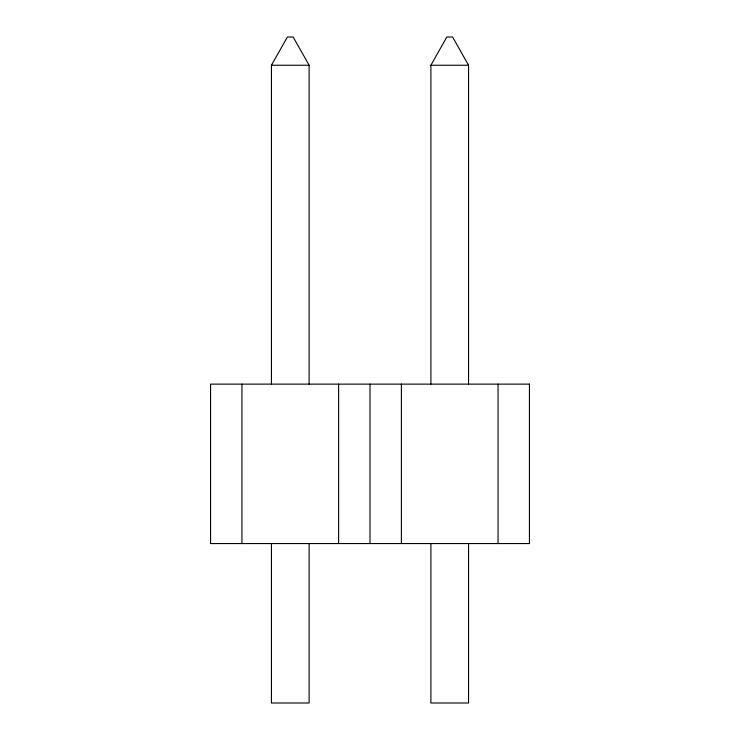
<?xml version="1.0" encoding="UTF-8"?>
<svg xmlns="http://www.w3.org/2000/svg" width="740" height="740" viewBox="0 0 740 740"><rect width="100%" height="100%" fill="white"/><g stroke="black" fill="none" stroke-linecap="round" stroke-linejoin="round"><path stroke-width="1.11" d="M271.45 384.125L271.45 65.25L287.397 37L293.17 37L309.117 65.25L309.117 384.125M430.884 384.125L430.884 65.25L446.831 37L452.603 37L468.55 65.25L468.55 384.125M271.45 65.25L309.117 65.25M430.884 65.25L468.55 65.25M498.057 384.125L498.057 543.558M468.55 543.558L468.55 703L430.884 703L430.884 543.558M401.385 384.125L401.385 543.558M370 384.125L370 543.558M338.615 384.125L338.615 543.558M309.117 543.558L309.117 703L271.45 703L271.45 543.558M241.943 384.125L241.943 543.558M529.442 384.125L210.558 384.125L210.558 543.558L529.442 543.558L529.442 384.125"/></g></svg>
